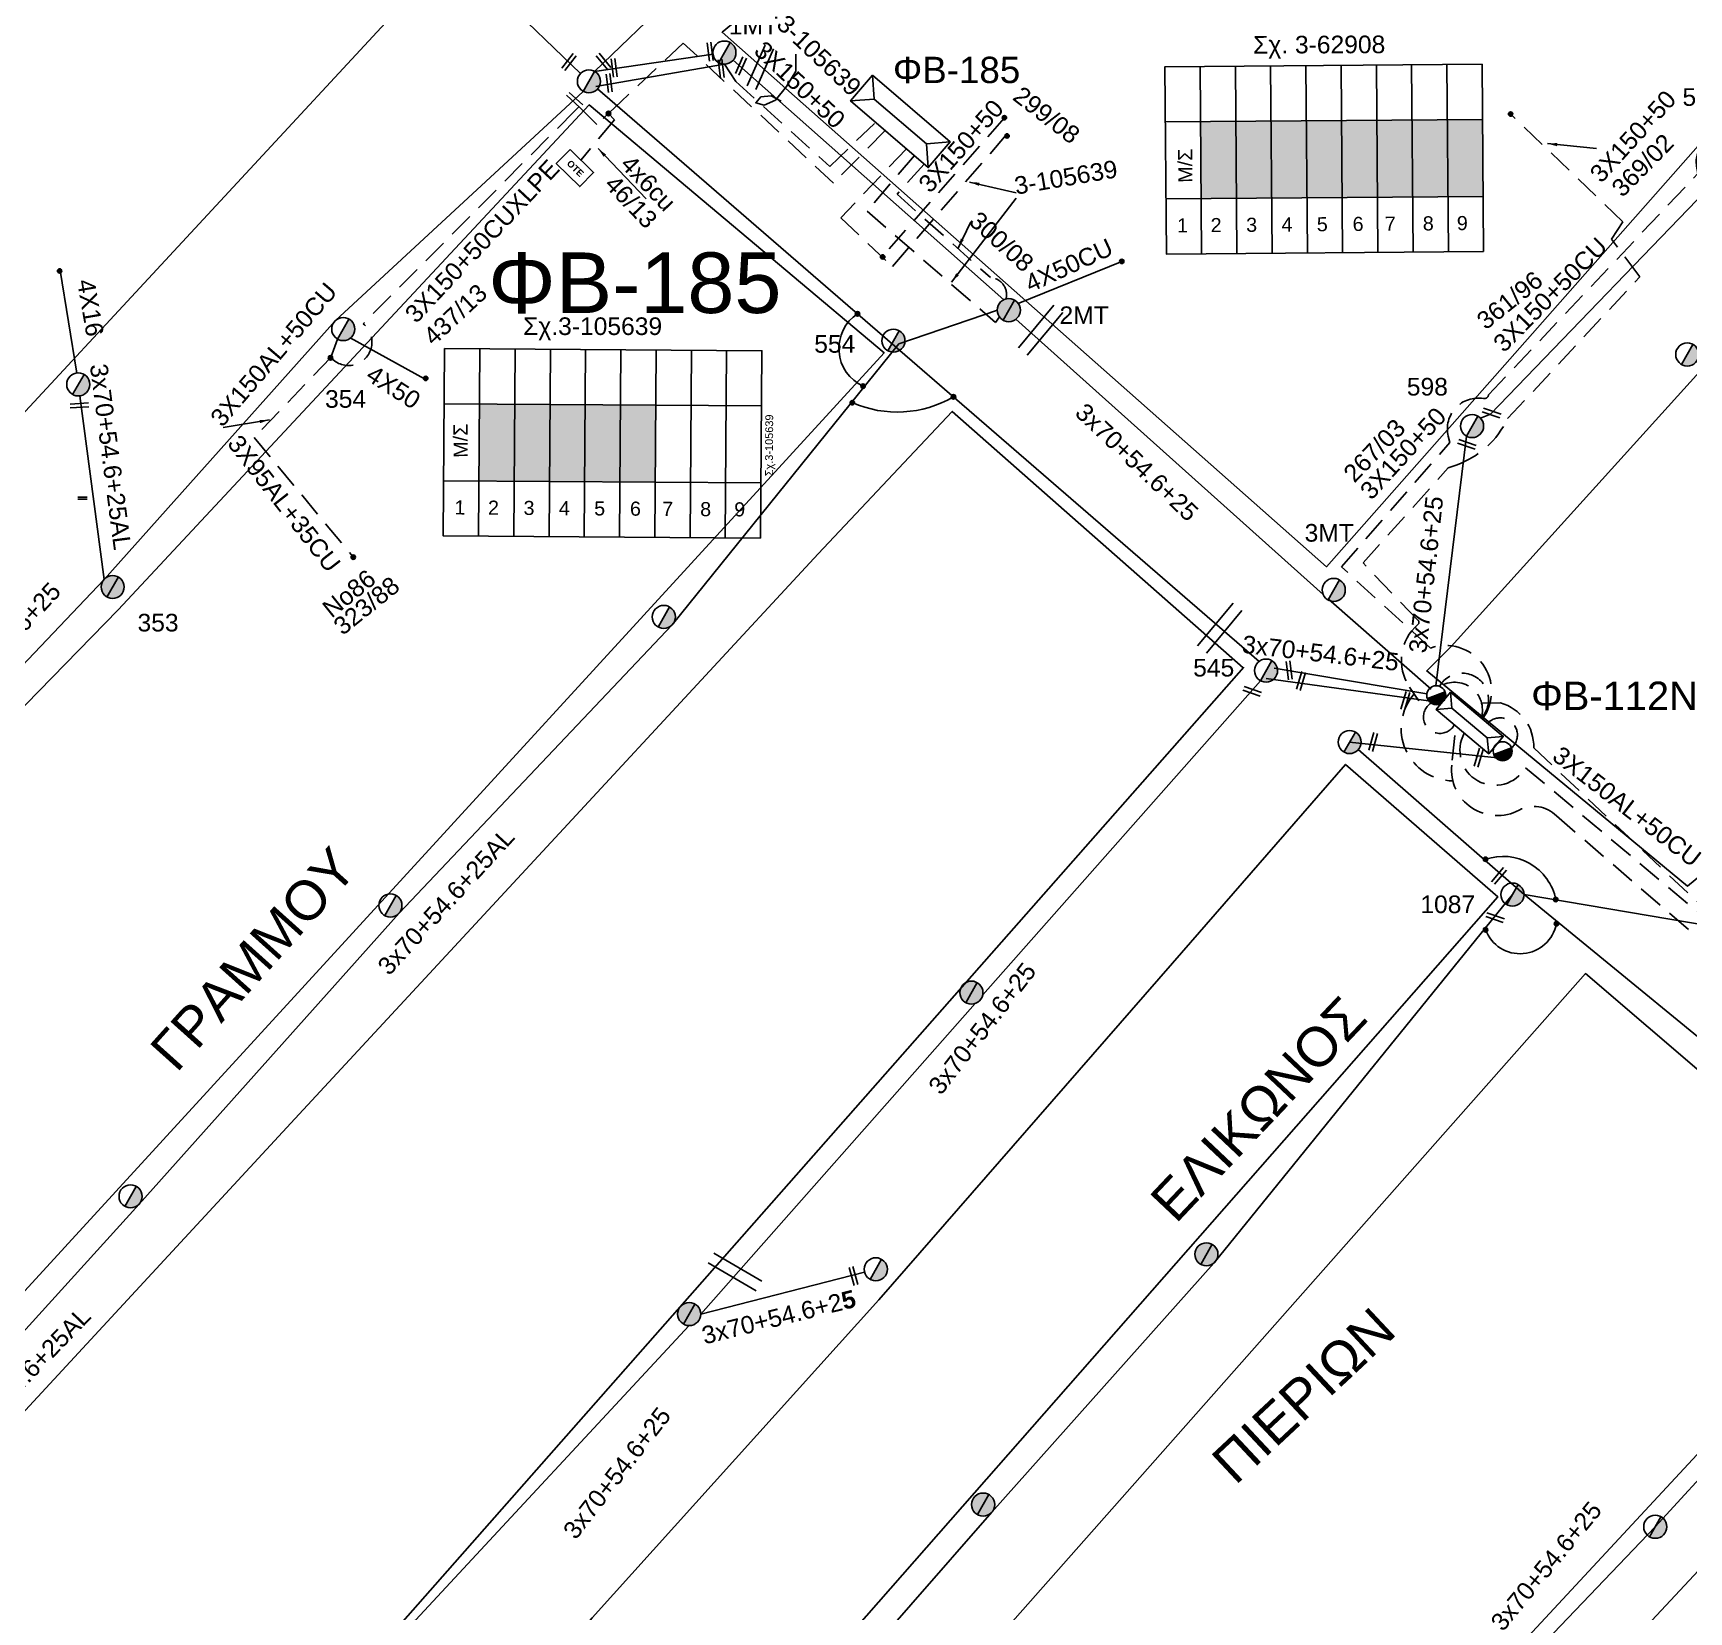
# Model space of a CAD drawing. Header units: millimetres. Extents: x -2449 to 2989, y 8 to 1056.
# Drawn here: x 783.8 to 952.9, y 613.8 to 775 of the extents above; entities that cross this region are included whole.
import ezdxf
from ezdxf.enums import TextEntityAlignment as Align

# ---------------------------------------------------------------- set-up
doc = ezdxf.new("R2010")
doc.units = ezdxf.units.MM
doc.linetypes.add('DASHED', pattern=[19.05, 12.7, -6.35])
for name, color, linetype in [('Pillar OTE', 7, 'Continuous'), ('Άγνωστα', 7, 'Continuous'), ('Ασφαλειοκιβώτια Χ.Τ 9 αναχωρήσεων', 7, 'Continuous'), ('Γυμνά εναέρια ΧΤ (3Φ)   4x50CU', 7, 'Continuous'), ('Εναέρια παροχή ΧΤ 4x16', 7, 'SYN_LINE'), ('Επιγραφές - Σχήματα', 7, 'Continuous'), ('Καλώδια ΧΤ   3x150+50CU', 7, 'DASHED'), ('Καλώδια ΧΤ   3x150AL+50CU', 7, 'DASHED'), ('Καλώδια ΧΤ   3x95+35 XLPE', 7, 'DASHED'), ('Καλώδια ΧΤ   4x50CU', 7, 'DASHED'), ('Μηχανική τομή', 7, 'Continuous'), ('Στύλος Ξύλινος', 7, 'Continuous'), ('Στύλος Ξύλινος @ 1', 7, 'Continuous'), ('Στύλος ΦΜ', 7, 'Continuous'), ('Στύλος ΦΜ @ 1', 7, 'Continuous'), ('Συνδέσεις', 7, 'Continuous'), ('Συνεστραμμένα ΧΤ   3x70+54.6+25 AL', 7, 'SYN_LINE'), ('Τομή', 7, 'Continuous'), ('Υποσταθμός εναέριος 2 στύλων', 7, 'Continuous'), ('Υποσταθμός πόλεως', 7, 'Continuous'), ('Υπόβαθρο ΔΕΗ', 7, 'Continuous'), ('Υπόγεια Καλώδια Δικτύου ΧΤ   .075', 7, 'DASHED'), ('Υπόγεια καλώδια Παροχών ΧΤ   4x6', 7, 'DASHED')]:
    doc.layers.add(name, color=color, linetype=linetype)
doc.styles.add('arial', font='arial.ttf')
doc.styles.get("Standard").update_dxf_attribs({"font": 'arial.ttf'})
doc.linetypes.add('SYN_LINE', pattern='A,0.5,-0.0001,["/\\/\\/\\/",Standard,S=0.1,R=0,X=0,Y=-0.05],-0.25', length=0.7501)
doc.dimstyles.new('ISO-25', dxfattribs={"dimtxt": 2.5, "dimasz": 2.5, "dimexe": 1.25, "dimexo": 0.625, "dimtad": 1, "dimtxsty": 'Standard', "dimcen": 2.5, "dimadec": 0, "dimazin": 0, "dimtfac": 1, "dimtmove": 0, "dimatfit": 3, "dimfxl": 1, "dimarcsym": 0})

# ---------------------------------------------------------------- blocks, each defined once
blk = doc.blocks.new('ΥΠΑΡΧΩΝ ΤΣΙΜΕΝΤΕΝΙΟΣ ΣΤΥΛΟΣ')
at = {"layer": 'Στύλος ΦΜ'}
blk.add_hatch(color=7, dxfattribs=at).paths.add_polyline_path([(-1.29, -2.28, 0.574793), (2.62, 0, 0.268822), (1.3, 2.27)])
at = {"layer": 'Στύλος ΦΜ', "color": 7}
blk.add_line((-1.29, -2.28), (1.3, 2.27), dxfattribs=at)
blk.add_circle((0, 0), 2.62, dxfattribs=at)
at = {"layer": 'Στύλος ΦΜ', "flags": 4}
for tag, p in [('ΑΡΙΘΜΟΣ', (-4.68, 8.05)), ('ΤΥΠΟΣ', (-4.91, 3.03))]:
    blk.add_attdef(tag, p, '', height=4, dxfattribs=at)
blk = doc.blocks.new('ΥΠΑΡΧΩΝ ΞΥΛΙΝΟΣ ΣΤΥΛΟΣ')
at = {"layer": 'Στύλος Ξύλινος'}
h = blk.add_hatch(color=7, dxfattribs=at)
h.paths.add_polyline_path([(-2.62, 0, 0.270008), (-1.29, -2.28), (1.3, 2.27, 0.576266)])
h.paths.add_polyline_path([(-1.29, -2.28, 0.574793), (2.62, 0, 0.268822), (1.3, 2.27)])
at = {"layer": 'Στύλος Ξύλινος', "color": 7}
blk.add_line((-1.29, -2.28), (1.3, 2.27), dxfattribs=at)
blk.add_circle((0, 0), 2.62, dxfattribs=at)
at = {"layer": 'Στύλος Ξύλινος', "flags": 4}
for tag, p in [('ΑΡΙΘΜΟΣ', (-4.91, 8.6)), ('ΤΥΠΟΣ', (-4.85, 3.39))]:
    blk.add_attdef(tag, p, '', height=4, dxfattribs=at)
blk = doc.blocks.new('ΥΠΟΣΤΑΘΜΟΣ ΠΟΛΕΩΣ')
at = {"layer": 'Υποσταθμός πόλεως', "linetype": 'Continuous', "ltscale": 40}
blk.add_lwpolyline([(-8.57, 2.82), (8.57, 2.82), (8.57, -2.82), (-8.57, -2.82)], close=True, dxfattribs=at)
for points in [[(-5.75, 0), (-8.57, 2.82)], [(5.75, 0), (8.57, 2.82)], [(-8.57, -2.82), (-5.75, 0)], [(-5.75, 0), (5.75, 0)], [(8.57, -2.82), (5.75, 0)]]:
    blk.add_lwpolyline(points, dxfattribs=at)
at = {"layer": 'Υποσταθμός πόλεως', "linetype": 'SYN_LINE', "ltscale": 40, "flags": 1}
for tag, p in [('ΜΕΤΑΣΧΗΜΑΤΙΣΜΟΣ', (10.6, 2.39)), ('ΙΣΧΥΣ', (10.58, -0.41)), ('ΑΡΙΘΜΟΣ', (10.7, -3.13))]:
    blk.add_attdef(tag, p, '', height=1.8, dxfattribs=at)
blk = doc.blocks.new('ΜΗΧΑΝΙΚΗ ΤΟΜΗ')
at = {"layer": 'Μηχανική τομή', "ltscale": 40}
for p, q in [((-1.89, 0.78), (1.89, 0.78)), ((1.89, 0), (-1.89, 0))]:
    blk.add_line(p, q, dxfattribs=at)
blk = doc.blocks.new('ΑΣΦΑΛΕΙΟΚΙΒΩΤΙΟ ΥΠΟΣΤΑΘΜΟΥ 9 ΑΝΑΧΩΡΗΣΕΩΝ')
at = {"layer": 'Ασφαλειοκιβώτια Χ.Τ 9 αναχωρήσεων', "ltscale": 40}
for p, q in [((-23.8, 40.36), (24.02, 40.36)), ((-9.72, 40.36), (-9.72, -40.64)), ((9.94, 40.36), (9.94, -40.64)), ((-23.8, 31.36), (24.02, 31.36)), ((-23.8, 22.36), (24.02, 22.36)), ((-23.8, 13.36), (24.02, 13.36)), ((-23.8, 4.36), (24.02, 4.36)), ((-23.8, -4.64), (24.02, -4.64)), ((-23.8, -13.64), (24.02, -13.64)), ((-23.8, -22.64), (24.02, -22.64)), ((-23.8, -31.64), (24.02, -31.64))]:
    blk.add_line(p, q, dxfattribs=at)
at = {"layer": 'Ασφαλειοκιβώτια Χ.Τ 9 αναχωρήσεων'}
blk.add_lwpolyline([(-23.8, -40.64), (24.02, -40.64), (24.02, 40.36), (-23.8, 40.36)], close=True, dxfattribs=at)
for s, p in [('1', (-18.29, 37.57)), ('2', (-18.29, 29)), ('3', (-18.29, 19.93)), ('4', (-18.29, 10.91)), ('5', (-18.29, 1.89)), ('6', (-18.29, -7.24)), ('7', (-18.29, -15.48)), ('8', (-18.29, -25.17)), ('9', (-18.29, -33.86))]:
    blk.add_text(s, height=3.6, rotation=270, dxfattribs=at).set_placement(p)
at = {"layer": 'Ασφαλειοκιβώτια Χ.Τ 9 αναχωρήσεων', "ltscale": 40}
for tag, height, p in [('ΟΝΟΜΑ', 5, (-0.16, 44.31)), ('ΚΕΙΜΕΝΟ 1', 2, (17.06, 35.59)), ('ΚΕΙΜΕΝΟ 2', 2, (17.06, 26.88)), ('ΚΕΙΜΕΝΟ 3', 2, (17.06, 17.69)), ('ΚΕΙΜΕΝΟ 4', 2, (17.06, 8.71)), ('ΚΕΙΜΕΝΟ 5', 2, (17.06, -0.13)), ('ΚΕΙΜΕΝΟ 6', 2, (17.06, -9.05)), ('ΚΕΙΜΕΝΟ 7', 2, (17.06, -18.13)), ('ΚΕΙΜΕΝΟ 8', 2, (17.06, -26.85)), ('ΚΕΙΜΕΝΟ 9', 2, (17.06, -35.99)), ('ΣΧ', 2, (-0.1, -42.64))]:
    blk.add_attdef(tag, text='', height=height, dxfattribs=at).set_placement(p, align=Align.MIDDLE_CENTER)
blk = doc.blocks.new('ΥΠΟΣΤΑΘΜΟΣ ΕΝΑΕΡΙΟΣ ΕΠΙ 2 ΣΤΥΛΩΝ')
at = {"layer": 'Υποσταθμός εναέριος 2 στύλων', "linetype": 'Continuous'}
for points in [[(-11.97, -2.11, 0.574793), (-8.45, -0.07, 0.268822), (-9.64, 1.98)], [(9.68, -2.15, 0.574793), (13.19, -0.1, 0.268822), (12.01, 1.95)]]:
    blk.add_hatch(color=256, dxfattribs=at).paths.add_polyline_path(points)
for p, q in [((-11.97, -2.11), (-9.64, 1.98)), ((9.68, -2.15), (12.01, 1.95))]:
    blk.add_line(p, q, dxfattribs=at)
for centre in [(-10.81, -0.07), (10.84, -0.1)]:
    blk.add_circle(centre, 2.36, dxfattribs=at)
at = {"layer": 'Υποσταθμός πόλεως', "linetype": 'Continuous', "ltscale": 40}
blk.add_lwpolyline([(-8.57, 2.82), (8.57, 2.82), (8.57, -2.82), (-8.57, -2.82)], close=True, dxfattribs=at)
for points in [[(-5.75, 0), (-8.57, 2.82)], [(-8.57, -2.82), (-5.75, 0)], [(-5.75, 0), (5.75, 0)], [(5.75, 0), (8.57, 2.82)], [(8.57, -2.82), (5.75, 0)]]:
    blk.add_lwpolyline(points, dxfattribs=at)
at = {"layer": 'Υποσταθμός εναέριος 2 στύλων', "ltscale": 40, "flags": 1}
for tag, p in [('ΜΕΤΑΣΧΗΜΑΤΙΣΜΟΣ', (14.09, 2.51)), ('ΙΣΧΥΣ', (14.07, -0.28)), ('ΑΡΙΘΜΟΣ', (14.19, -3))]:
    blk.add_attdef(tag, p, '', height=1.8, dxfattribs=at)
blk = doc.blocks.new('A$C662A06D7')
at = {"layer": 'Υποσταθμός εναέριος 2 στύλων', "xscale": 0.5, "yscale": 0.5, "zscale": 0.5}
blk.add_blockref('ΥΠΟΣΤΑΘΜΟΣ ΕΝΑΕΡΙΟΣ ΕΠΙ 2 ΣΤΥΛΩΝ', (6.58, 1.41), dxfattribs=at)
blk = doc.blocks.new('_ΣΥΝΔΕΣΗ')
at = {"layer": 'Συνδέσεις', "linetype": 'SYN_LINE', "ltscale": 40}
blk.add_hatch(color=256, dxfattribs=at).paths.add_polyline_path([(0.5, -0.01, 1), (-0.5, -0.01, 1)])
at = {"layer": 'Συνδέσεις'}
blk.add_circle((0, -0.01), 0.5, dxfattribs=at)
blk = doc.blocks.new('ΤΟΜΗ')
at = {"layer": 'Τομή', "ltscale": 40}
for p, q in [((-5.68, 0), (5.68, 0)), ((5.68, -2.33), (-5.68, -2.33))]:
    blk.add_line(p, q, dxfattribs=at)
blk = doc.blocks.new('PILLAR ΟΤΕ')
at = {"layer": 'Pillar OTE', "ltscale": 40}
blk.add_lwpolyline([(-3.31, 2.02), (3.39, 2.02), (3.39, -1.99), (-3.31, -1.99)], close=True, dxfattribs=at)
at = {"layer": 'Pillar OTE', "insert": (-1.81, 0.71), "char_height": 1.3575, "width": 109.961, "attachment_point": 1}
blk.add_mtext('{\\fArial|b1|i0|c161|p34;OTE}', dxfattribs=at)

msp = doc.modelspace()

# ---------------------------------------------------------------- hatches: boundary and pattern name
at = {"layer": 'Ασφαλειοκιβώτια Χ.Τ 9 αναχωρήσεων', "ltscale": 40}
for color, points in [(133, [(903.02, 765.99), (903.08, 758.13), (906.68, 758.16), (906.62, 766.02)]), (62, [(906.62, 766.02), (906.68, 758.16), (910.28, 758.18), (910.22, 766.05)]), (30, [(910.22, 766.05), (910.28, 758.18), (913.88, 758.21), (913.82, 766.08)]), (1, [(913.82, 766.08), (913.88, 758.21), (917.48, 758.24), (917.42, 766.11)]), (2, [(917.42, 766.11), (917.48, 758.24), (921.08, 758.27), (921.02, 766.13)]), (173, [(921.02, 766.13), (921.08, 758.27), (924.68, 758.3), (924.62, 766.16)]), (27, [(924.62, 766.16), (924.68, 758.3), (928.28, 758.33), (928.22, 766.19)]), (6, [(928.22, 766.19), (928.28, 758.33), (931.88, 758.36), (931.82, 766.22)]), (2, [(829.39, 737.16), (829.33, 729.3), (832.93, 729.28), (832.99, 737.14)]), (6, [(832.99, 737.14), (832.93, 729.28), (836.53, 729.25), (836.59, 737.11)]), (30, [(836.59, 737.11), (836.53, 729.25), (840.13, 729.23), (840.19, 737.09)]), (5, [(840.19, 737.09), (840.13, 729.23), (843.73, 729.2), (843.79, 737.07)]), (1, [(843.79, 737.07), (843.73, 729.2), (847.33, 729.18), (847.39, 737.04)])]:
    msp.add_hatch(color=color, dxfattribs=at).paths.add_polyline_path(points)

# ---------------------------------------------------------------- linework, layer by layer
at = {"layer": 'Άγνωστα', "color": 2, "linetype": 'DASHED', "ltscale": 0.2}
msp.add_line((882.07, 745.5), (882.48, 746.07), dxfattribs=at)
at = {"layer": 'Άγνωστα', "color": 7, "linetype": 'SYN_LINE', "ltscale": 15}
msp.add_lwpolyline([(841.25, 769.58), (854.4, 771.87)], dxfattribs=at)
at = {"layer": 'Άγνωστα', "color": 30, "linetype": 'DASHED', "ltscale": 0.2}
msp.add_lwpolyline([(854.4, 771.87), (855.56, 770.11), (865.16, 761.41), (869.84, 765.93)], dxfattribs=at)
at = {"layer": 'Άγνωστα', "color": 2, "linetype": 'SYN_LINE', "ltscale": 20}
for points in [[(882.94, 747.81), (855.29, 772.27)], [(909.01, 710.88), (841.45, 769.34)]]:
    msp.add_lwpolyline(points, dxfattribs=at)
at = {"layer": 'Άγνωστα', "color": 6, "linetype": 'DASHED', "ltscale": 0.2}
for points in [[(882.98, 766.34), (870.5, 752.19)], [(872.99, 763.23), (866.29, 756.19), (871.55, 751.19), (883.31, 764.78)]]:
    msp.add_lwpolyline(points, dxfattribs=at)
at = {"layer": 'Άγνωστα', "color": 2, "linetype": 'DASHED', "ltscale": 0.2}
msp.add_lwpolyline([(873.8, 762.53), (868.97, 756.86), (882.07, 745.5)], dxfattribs=at)
at = {"layer": 'Άγνωστα', "color": 62, "linetype": 'SYN_LINE', "ltscale": 20}
msp.add_lwpolyline([(884.17, 745.83), (915.56, 717.71)], dxfattribs=at)
at = {"layer": 'Άγνωστα', "color": 62, "linetype": 'SYN_LINE', "ltscale": 15}
msp.add_lwpolyline([(916.09, 717.23), (926.58, 708.06)], dxfattribs=at)
at = {"layer": 'Άγνωστα', "color": 30, "linetype": 'DASHED', "ltscale": 0.2}
msp.add_lwpolyline([(927.41, 708.33, -1.127757), (931.69, 705.11)], format="xyb", dxfattribs=at)
at = {"layer": 'Άγνωστα', "color": 62, "linetype": 'DASHED', "ltscale": 0.2}
msp.add_lwpolyline([(927.43, 708.29, -0.699216), (931.69, 705.11)], format="xyb", dxfattribs=at)
at = {"layer": 'Άγνωστα', "color": 1, "linetype": 'DASHED', "ltscale": 0.2}
msp.add_lwpolyline([(932.34, 704.56, -1.055085), (934.78, 702.04)], format="xyb", dxfattribs=at)
at = {"layer": 'Γυμνά εναέρια ΧΤ (3Φ)   4x50CU', "color": 1, "linetype": 'SYN_LINE', "ltscale": 15}
msp.add_lwpolyline([(884.41, 747.42), (894.98, 751.73)], dxfattribs=at)
at = {"layer": 'Εναέρια παροχή ΧΤ 4x16', "color": 85, "ltscale": 10}
msp.add_lwpolyline([(788.26, 740.33), (786.55, 750.8)], dxfattribs=at)
at = {"layer": 'Επιγραφές - Σχήματα', "linetype": 'Continuous', "ltscale": 0.2}
msp.add_lwpolyline([(861.69, 772.89), (861.69, 771.15), (860.73, 769.58), (859.6, 768.19), (858.47, 767.67), (857.59, 767.93), (858.12, 768.54), (859.16, 768.63), (860.21, 768.1)], dxfattribs=at)
at = {"layer": 'Επιγραφές - Σχήματα', "color": 1, "linetype": 'DASHED', "ltscale": 0.2}
msp.add_arc((881.47, 748.32), 1.75, 345.8821, 87.0505, dxfattribs=at)
at = {"layer": 'Επιγραφές - Σχήματα', "linetype": 'Continuous', "ltscale": 0.2}
for centre, radius, start, end in [((870.33, 742.84), 4.24, 123.1447, 245.3479), ((872.04, 747.7), 11.36, 246.2077, 300.3788), ((933.91, 685.46), 5.51, 11.5782, 108.7703), ((935.66, 684.8), 3.77, 200.502, 349.3685)]:
    msp.add_arc(centre, radius, start, end, dxfattribs=at)
at = {"layer": 'Επιγραφές - Σχήματα', "color": 151, "linetype": 'DASHED', "ltscale": 0.2}
msp.add_arc((927.47, 705.21), 1.68, 123.1561, 330.9402, dxfattribs=at)
at = {"layer": 'Καλώδια ΧΤ   3x150+50CU', "color": 5, "linetype": 'DASHED', "ltscale": 0.2}
msp.add_lwpolyline([(870.82, 765.09), (865.54, 759.72), (850.19, 774.02), (843.87, 768.06), (843.87, 768.06), (841.38, 765.72), (839.55, 767.53), (839.13, 767.11), (817.51, 745.36, -1.090338), (814.2, 741.91)], format="xyb", dxfattribs=at)
at = {"layer": 'Καλώδια ΧΤ   3x150+50CU', "color": 1, "linetype": 'DASHED', "ltscale": 0.2}
msp.add_lwpolyline([(874.8, 761.67), (872.03, 758.59), (881.56, 750.07)], dxfattribs=at)
at = {"layer": 'Καλώδια ΧΤ   3x150+50CU', "color": 27, "ltscale": 0.2}
msp.add_arc((928.85, 704.02), 5.34, 138.5543, 269.469, dxfattribs=at)
at = {"layer": 'Καλώδια ΧΤ   3x150AL+50CU', "color": 27, "linetype": 'SYN_LINE', "ltscale": 5}
msp.add_lwpolyline([(843.64, 769.26), (843.64, 769.26), (843.64, 769.26)], dxfattribs=at)
at = {"layer": 'Καλώδια ΧΤ   3x150AL+50CU', "color": 5, "linetype": 'DASHED', "ltscale": 0.2}
msp.add_lwpolyline([(814.89, 743.79), (814.2, 741.91), (806.37, 733.74)], dxfattribs=at)
at = {"layer": 'Καλώδια ΧΤ   3x150AL+50CU', "color": 62, "ltscale": 0.2}
msp.add_lwpolyline([(931.71, 706.62), (933.65, 706.64, -0.346233), (937.05, 702.05), (954.85, 685.3, 0.369758), (957.77, 685.16), (998.7, 719.15), (1010.45, 709.58)], format="xyb", dxfattribs=at)
at = {"layer": 'Καλώδια ΧΤ   3x150AL+50CU', "color": 27, "ltscale": 0.2}
msp.add_lwpolyline([(928.99, 703.31), (928.68, 700.3, 0.602274), (935.55, 695.7, -0.335701), (939.37, 695.11), (960.91, 676.57), (962.44, 677.75), (1011.75, 634.96), (1024.72, 649.42), (1024.07, 650.47, -0.927541), (1025.41, 651.44, 1.484398)], format="xyb", dxfattribs=at)
at = {"layer": 'Καλώδια ΧΤ   3x95+35 XLPE', "color": 5, "linetype": 'DASHED', "ltscale": 0.2}
msp.add_lwpolyline([(806.37, 733.74), (816.45, 721.59)], dxfattribs=at)
at = {"layer": 'Καλώδια ΧΤ   4x50CU', "color": 5, "linetype": 'SYN_LINE', "ltscale": 8}
msp.add_line((816.17, 743.91), (823.78, 739.72), dxfattribs=at)
at = {"layer": 'Συνεστραμμένα ΧΤ   3x70+54.6+25 AL', "color": 27, "ltscale": 20}
msp.add_line((841.14, 771.13), (872.06, 800.84), dxfattribs=at)
at = {"layer": 'Συνεστραμμένα ΧΤ   3x70+54.6+25 AL', "color": 30, "ltscale": 20}
for p, q in [((827.34, 782.8), (839.71, 770.92)), ((768.38, 626.52), (794.62, 655.47))]:
    msp.add_line(p, q, dxfattribs=at)
at = {"layer": 'Συνεστραμμένα ΧΤ   3x70+54.6+25 AL', "color": 30, "ltscale": 15}
msp.add_line((841.14, 771.13), (853.24, 772.88), dxfattribs=at)
at = {"layer": 'Συνεστραμμένα ΧΤ   3x70+54.6+25 AL', "color": 2, "ltscale": 10}
msp.add_line((872.21, 743.3), (882.27, 746.75), dxfattribs=at)
at = {"layer": 'Συνεστραμμένα ΧΤ   3x70+54.6+25 AL', "color": 2, "ltscale": 20}
for p, q in [((849.07, 714.61), (872.21, 743.3)), ((821.17, 685.17), (849.07, 714.61)), ((794.62, 655.47), (821.17, 685.17))]:
    msp.add_line(p, q, dxfattribs=at)
at = {"layer": 'Συνεστραμμένα ΧΤ   3x70+54.6+25 AL', "color": 85, "ltscale": 20}
msp.add_line((791.04, 719.26), (788.56, 738), dxfattribs=at)
at = {"layer": 'Συνεστραμμένα ΧΤ   3x70+54.6+25 AL', "color": 133, "linetype": 'SYN_LINE', "ltscale": 20}
msp.add_line((909.74, 709.13), (926.31, 706.86), dxfattribs=at)
at = {"layer": 'Συνεστραμμένα ΧΤ   3x70+54.6+25 AL', "color": 6, "linetype": 'SYN_LINE', "ltscale": 15}
msp.add_line((910.54, 710.2), (926.14, 707.58), dxfattribs=at)
at = {"layer": 'Συνεστραμμένα ΧΤ   3x70+54.6+25 AL', "color": 1, "ltscale": 20}
for p, q in [((949.46, 622.52), (976.37, 651.88)), ((934.66, 607.08), (949.46, 622.52))]:
    msp.add_line(p, q, dxfattribs=at)
at = {"layer": 'Συνεστραμμένα ΧΤ   3x70+54.6+25 AL', "color": 30, "linetype": 'SYN_LINE', "ltscale": 20}
for points in [[(931.62, 735.72), (932.62, 736.11), (957.38, 761.8), (974.68, 781.81)], [(927.06, 708.38), (930.17, 733.89)]]:
    msp.add_lwpolyline(points, dxfattribs=at)
at = {"layer": 'Συνεστραμμένα ΧΤ   3x70+54.6+25 AL', "color": 85, "linetype": 'SYN_LINE', "ltscale": 20}
msp.add_lwpolyline([(839.97, 769.08), (814.67, 745.68), (791.04, 719.26), (765.69, 692.6)], dxfattribs=at)
at = {"layer": 'Συνεστραμμένα ΧΤ   3x70+54.6+25 AL', "linetype": 'SYN_LINE', "ltscale": 5}
msp.add_lwpolyline([(843.17, 766.18), (843.17, 766.18), (843.17, 766.18)], dxfattribs=at)
at = {"layer": 'Συνεστραμμένα ΧΤ   3x70+54.6+25 AL', "color": 133, "linetype": 'SYN_LINE', "ltscale": 20}
for points in [[(909.13, 708.91), (880.78, 676.83)], [(879.99, 675.94), (851.98, 644.24)]]:
    msp.add_lwpolyline(points, dxfattribs=at)
at = {"layer": 'Συνεστραμμένα ΧΤ   3x70+54.6+25 AL', "color": 1, "linetype": 'SYN_LINE', "ltscale": 20}
for points in [[(918.25, 702.65), (933.33, 701.04)], [(992.87, 638.99), (976.95, 652.9), (962.99, 665.03), (936.06, 687.07), (919.13, 701.87)], [(934.88, 687.07), (904.38, 649.44), (881.7, 624.01), (856.9, 595.63), (829.3, 565.25)], [(936.06, 687.07), (957.38, 683.46)]]:
    msp.add_lwpolyline(points, dxfattribs=at)
at = {"layer": 'Συνεστραμμένα ΧΤ   3x70+54.6+25 AL', "color": 27, "linetype": 'SYN_LINE', "ltscale": 20}
for points in [[(851.98, 644.24), (868.72, 648.52)], [(850.8, 643.06), (822.84, 612.99), (795.3, 579.59), (771, 553.43)]]:
    msp.add_lwpolyline(points, dxfattribs=at)
at = {"layer": 'Υπόβαθρο ΔΕΗ'}
for points in [[(1105.54, 889.93), (1019.16, 812.28), (1007.95, 800.16), (928.62, 712.4), (926.12, 709.91), (952.77, 687.94), (1038.52, 758.56), (1003.09, 794.78)], [(949.93, 853.82), (993.11, 808.02), (915.87, 720.55), (854.16, 775.13), (949.93, 853.82)], [(753.14, 704.23), (824.54, 781.26), (777.43, 824.21)], [(733.07, 592.22), (870.71, 742.39), (840.59, 767.71), (792.48, 716.15), (702.1, 623.52), (733.07, 592.22)], [(907.43, 710.3), (770.78, 555.26), (738.63, 586.56), (756.69, 606.03), (780.05, 631.25), (810.13, 663.72), (839.26, 695.17), (863.97, 721.85), (877.67, 736.4), (907.36, 710.22)], [(831.14, 570.39), (816.06, 584.71), (819.02, 587.99), (840.89, 613.21), (870.18, 645.69), (900.16, 680.06), (917.84, 700.37), (933.39, 686.84), (831.14, 570.43)], [(865.6, 535.02), (974.11, 651.81), (942.34, 679), (839.36, 562.59), (865.6, 535.02)], [(871.43, 528.09), (895.74, 555.79), (932.86, 595.56), (963.41, 628.28), (979.96, 646.02), (1003.36, 626.33), (899.2, 501.58), (884.21, 516.45)]]:
    msp.add_lwpolyline(points, dxfattribs=at)
at = {"layer": 'Υπόγεια Καλώδια Δικτύου ΧΤ   .075', "color": 173, "linetype": 'DASHED', "ltscale": 0.2}
msp.add_lwpolyline([(931.81, 705, 0.739554), (926.5, 712.25), (917.41, 720.53), (928.47, 733.22), (928.32, 733.88, -0.540668), (931.92, 737.72, 0.421947), (932.43, 738.09), (953.82, 760.7), (953.68, 761.46, -0.573167), (956.93, 764.23, 0.412239), (957.29, 764.4), (972.39, 780.94, 0.387901), (972.39, 781.54, -0.848014), (975, 784.86, 0.328134), (976.03, 785), (985.57, 795.41), (986.06, 794.26, 0.647835), (990.54, 794.17)], format="xyb", dxfattribs=at)
at = {"layer": 'Υπόγεια Καλώδια Δικτύου ΧΤ   .075', "color": 27, "linetype": 'DASHED', "ltscale": 0.2}
msp.add_lwpolyline([(925.32, 706.85), (924.37, 708.26, -0.380922), (925.24, 714.67, 0.526764), (925.19, 715.11), (919.62, 720.93), (928.32, 730.64), (929.13, 730.93, 0.199623), (934.38, 735.67), (947.9, 750.16), (945, 753.98), (946.16, 755.77), (934.69, 766.76)], format="xyb", dxfattribs=at)
at = {"layer": 'Υπόγεια Καλώδια Δικτύου ΧΤ   .075', "color": 2, "linetype": 'DASHED', "ltscale": 0.2}
msp.add_lwpolyline([(936.2, 700.03), (960.95, 679.33)], dxfattribs=at)
msp.add_arc((933.09, 701.81), 3.58, 150.9766, 330.2585, dxfattribs=at)
at = {"layer": 'Υπόγεια καλώδια Παροχών ΧΤ   4x6', "color": 5, "linetype": 'DASHED', "ltscale": 0.2}
for points in [[(843.17, 766.18), (839.76, 762.09)], [(843.17, 766.18), (842.56, 766.83)]]:
    msp.add_lwpolyline(points, dxfattribs=at)

# ---------------------------------------------------------------- block references
at = {"layer": 'Pillar OTE', "xscale": 0.5, "yscale": 0.5, "zscale": 0.5, "rotation": 315.6599715745441}
msp.add_blockref('PILLAR ΟΤΕ', (839.11, 761.26), dxfattribs=at)
at = {"layer": 'Ασφαλειοκιβώτια Χ.Τ 9 αναχωρήσεων', "color": 1, "ltscale": 40, "xscale": 0.3999999999999982, "yscale": 0.3999999999999982, "zscale": 0.3999999999999982, "rotation": 90.46698550930022}
msp.add_blockref('ΑΣΦΑΛΕΙΟΚΙΒΩΤΙΟ ΥΠΟΣΤΑΘΜΟΥ 9 ΑΝΑΧΩΡΗΣΕΩΝ', (915.6, 762.12), dxfattribs=at)
at = {"layer": 'Ασφαλειοκιβώτια Χ.Τ 9 αναχωρήσεων', "color": 1, "ltscale": 40}
ref = msp.add_blockref('ΑΣΦΑΛΕΙΟΚΙΒΩΤΙΟ ΥΠΟΣΤΑΘΜΟΥ 9 ΑΝΑΧΩΡΗΣΕΩΝ', (841.9, 733.1), dxfattribs=dict(at, xscale=0.3999999999999984, yscale=0.3999999999999984, zscale=0.3999999999999984, rotation=89.60766664676464))
ref.add_attrib('ΣΧ', 'Σχ.3-105639', dxfattribs={"ltscale": 40, "height": 0.8, "rotation": 89.6077}).set_placement((858.96, 732.94), align=Align.MIDDLE_CENTER)
at = {"layer": 'Επιγραφές - Σχήματα', "linetype": 'Continuous', "ltscale": 10, "xscale": 0.8194642561330053, "yscale": 0.8194642561330053, "zscale": 0.8194642561330053, "rotation": 319.9933652736206}
msp.add_blockref('A$C662A06D7', (925.63, 707.18), dxfattribs=at)
at = {"layer": 'Μηχανική τομή'}
for p, xscale, yscale, zscale, rotation in [((838.38, 772.2), 0.4999999999999286, 0.4999999999999286, 0.4999999999999286, 232.2212049110207), ((841.9, 772), 0.4999999999999231, 0.4999999999999231, 0.4999999999999231, 309.6836721234195), ((852.74, 773.12), 0.4999999999999699, 0.4999999999999699, 0.4999999999999699, 277.2165459002886), ((857.65, 771.73), 1.199261561706794, 1.199261561706794, 1.199261561706794, 246.2527183298067), ((842.94, 771.47), 0.4999999999999699, 0.4999999999999699, 0.4999999999999699, 277.2165459002886), ((853.87, 771.38), 0.4999999999999699, 0.4999999999999699, 0.4999999999999699, 277.2165459002886), ((855.91, 771.76), 0.499999999999942, 0.499999999999942, 0.499999999999942, 246.2527183298067), ((842.44, 769.92), 0.4999999999999699, 0.4999999999999699, 0.4999999999999699, 277.2165459002886), ((838.97, 768.05), 0.4999999999998829, 0.4999999999998829, 0.4999999999998829, 317.8226764562111), ((788.51, 737.21), 0.4999999999999745, 0.4999999999999745, 0.4999999999999745, 183.6501547065689), ((932.82, 736.43), 0.4999999999999664, 0.4999999999999664, 0.4999999999999664, 161.0333520127776), ((930.29, 733.24), 0.4999999999999664, 0.4999999999999664, 0.4999999999999664, 161.0333520127776), ((912.27, 709.99), 0.4999999999999617, 0.4999999999999617, 0.4999999999999617, 97.60125153323878), ((913.46, 708.83), 0.4999999999999525, 0.4999999999999525, 0.4999999999999525, 73.41943339392115), ((908.36, 708), 0.4999999999999664, 0.4999999999999664, 0.4999999999999664, 161.0333520127776), ((924.11, 706.8), 0.4999999999999525, 0.4999999999999525, 0.4999999999999525, 73.41943339392115), ((920.84, 702.6), 0.4999999999999525, 0.4999999999999525, 0.4999999999999525, 73.41943339392115), ((931.6, 700.99), 0.4999999999999525, 0.4999999999999525, 0.4999999999999525, 73.41943339392115), ((933.35, 689.1), 0.4999999999999961, 0.4999999999999961, 0.4999999999999961, 229.9927961657469), ((933.17, 684.9), 0.4999999999999664, 0.4999999999999664, 0.4999999999999664, 161.0333520127776), ((867.76, 648.18), 0.499999999999971, 0.499999999999971, 0.499999999999971, 106.0396734267385)]:
    msp.add_blockref('ΜΗΧΑΝΙΚΗ ΤΟΜΗ', p, dxfattribs=dict(at, xscale=xscale, yscale=yscale, zscale=zscale, rotation=rotation))
at = {"layer": 'Μηχανική τομή', "xscale": 0.25, "yscale": 0.25, "zscale": 0.25}
msp.add_blockref('ΜΗΧΑΝΙΚΗ ΤΟΜΗ', (788.84, 727.46), dxfattribs=at)
at = {"layer": 'Στύλος Ξύλινος @ 1', "ltscale": 40}
ref = msp.add_blockref('ΥΠΑΡΧΩΝ ΞΥΛΙΝΟΣ ΣΤΥΛΟΣ', (883.44, 746.75), dxfattribs=dict(at, xscale=0.4499999999998181, yscale=0.4499999999998181, zscale=0.4499999999998181))
ref.add_attrib('ΤΥΠΟΣ', '2ΜΤ', (888.62, 745.33), dxfattribs={"layer": 'Στύλος Ξύλινος', "height": 1.8, "flags": 4})
ref = msp.add_blockref('ΥΠΑΡΧΩΝ ΞΥΛΙΝΟΣ ΣΤΥΛΟΣ', (791.92, 718.48), dxfattribs=dict(at, xscale=0.4499999999998181, yscale=0.4499999999998181, zscale=0.4499999999998181))
ref.add_attrib('ΤΥΠΟΣ', '353', (794.46, 713.94), dxfattribs={"layer": 'Στύλος Ξύλινος', "height": 1.8, "flags": 4})
at = {"layer": 'Στύλος Ξύλινος @ 1', "ltscale": 40, "xscale": 0.4499999999998181, "yscale": 0.4499999999998181, "zscale": 0.4499999999998181}
for p in [(879.62, 677.06), (903.62, 650.34), (850.8, 644.24), (880.82, 624.79)]:
    msp.add_blockref('ΥΠΑΡΧΩΝ ΞΥΛΙΝΟΣ ΣΤΥΛΟΣ', p, dxfattribs=at)
at = {"layer": 'Στύλος ΦΜ @ 1', "ltscale": 40}
ref = msp.add_blockref('ΥΠΑΡΧΩΝ ΤΣΙΜΕΝΤΕΝΙΟΣ ΣΤΥΛΟΣ', (854.4, 773.05), dxfattribs=dict(at, xscale=0.4499999999998181, yscale=0.4499999999998181, zscale=0.4499999999998181))
ref.add_attrib('ΤΥΠΟΣ', '1ΜΤ', (854.84, 774.9), dxfattribs={"layer": 'Στύλος ΦΜ', "height": 1.8, "flags": 4})
at = {"layer": 'Στύλος ΦΜ @ 1', "ltscale": 40, "xscale": 0.4499999999998181, "yscale": 0.4499999999998181, "zscale": 0.4499999999998181}
for p in [(840.56, 770.11), (952.73, 742.22), (788.41, 739.17), (848.21, 715.42), (918.25, 702.65), (820.29, 685.96), (793.75, 656.26), (869.86, 648.81), (949.46, 622.52)]:
    msp.add_blockref('ΥΠΑΡΧΩΝ ΤΣΙΜΕΝΤΕΝΙΟΣ ΣΤΥΛΟΣ', p, dxfattribs=at)
at = {"layer": 'Στύλος ΦΜ @ 1', "ltscale": 40}
ref = msp.add_blockref('ΥΠΑΡΧΩΝ ΤΣΙΜΕΝΤΕΝΙΟΣ ΣΤΥΛΟΣ', (956.53, 762.62), dxfattribs=dict(at, xscale=0.4499999999998181, yscale=0.4499999999998181, zscale=0.4499999999998181))
ref.add_attrib('ΑΡΙΘΜΟΣ', '599', (952.24, 767.61), dxfattribs={"layer": 'Στύλος ΦΜ', "height": 1.8, "flags": 4})
ref = msp.add_blockref('ΥΠΑΡΧΩΝ ΤΣΙΜΕΝΤΕΝΙΟΣ ΣΤΥΛΟΣ', (815.47, 744.82), dxfattribs=dict(at, xscale=0.4499999999998181, yscale=0.4499999999998181, zscale=0.4499999999998181))
ref.add_attrib('ΑΡΙΘΜΟΣ', '354', (813.61, 736.78), dxfattribs={"layer": 'Στύλος ΦΜ', "height": 1.8, "flags": 4})
ref = msp.add_blockref('ΥΠΑΡΧΩΝ ΤΣΙΜΕΝΤΕΝΙΟΣ ΣΤΥΛΟΣ', (871.66, 743.63), dxfattribs=dict(at, xscale=0.4499999999998181, yscale=0.4499999999998181, zscale=0.4499999999998181))
ref.add_attrib('ΤΥΠΟΣ', '554', (863.57, 742.4), dxfattribs={"layer": 'Στύλος ΦΜ', "height": 1.8, "flags": 4})
ref = msp.add_blockref('ΥΠΑΡΧΩΝ ΤΣΙΜΕΝΤΕΝΙΟΣ ΣΤΥΛΟΣ', (930.75, 734.91), dxfattribs=dict(at, xscale=0.4499999999998181, yscale=0.4499999999998181, zscale=0.4499999999998181))
ref.add_attrib('ΑΡΙΘΜΟΣ', '598', (924.09, 738.03), dxfattribs={"layer": 'Στύλος ΦΜ', "height": 1.8, "flags": 4})
ref = msp.add_blockref('ΥΠΑΡΧΩΝ ΤΣΙΜΕΝΤΕΝΙΟΣ ΣΤΥΛΟΣ', (916.63, 718.18), dxfattribs=dict(at, xscale=0.4499999999998181, yscale=0.4499999999998181, zscale=0.4499999999998181))
ref.add_attrib('ΤΥΠΟΣ', '3ΜΤ', (913.65, 723.11), dxfattribs={"layer": 'Στύλος ΦΜ', "height": 1.8, "flags": 4})
ref = msp.add_blockref('ΥΠΑΡΧΩΝ ΤΣΙΜΕΝΤΕΝΙΟΣ ΣΤΥΛΟΣ', (909.71, 709.94), dxfattribs=dict(at, xscale=0.4499999999998181, yscale=0.4499999999998181, zscale=0.4499999999998181))
ref.add_attrib('ΑΡΙΘΜΟΣ', '545', (902.27, 709.34), dxfattribs={"layer": 'Στύλος ΦΜ', "height": 1.8, "flags": 4})
ref = msp.add_blockref('ΥΠΑΡΧΩΝ ΤΣΙΜΕΝΤΕΝΙΟΣ ΣΤΥΛΟΣ', (934.88, 687.07), dxfattribs=dict(at, xscale=0.4499999999998181, yscale=0.4499999999998181, zscale=0.4499999999998181))
ref.add_attrib('ΤΥΠΟΣ', '1087', (925.47, 685.18), dxfattribs={"layer": 'Στύλος ΦΜ', "height": 1.8, "flags": 4})
at = {"layer": 'Συνδέσεις', "xscale": 0.4500000000000455, "yscale": 0.4500000000000455, "zscale": 0.4500000000000455}
for p in [(842.56, 766.83), (882.99, 766.4), (934.69, 766.77), (883.26, 764.54), (786.5, 750.76), (870.56, 752.19), (894.98, 751.73), (867.99, 746.38), (814.17, 741.88), (823.89, 739.78), (868.56, 738.99), (867.46, 737.3), (877.79, 737.9), (816.49, 721.53), (932.13, 690.68), (939.3, 686.57), (932.13, 683.48), (939.37, 684.11)]:
    msp.add_blockref('_ΣΥΝΔΕΣΗ', p, dxfattribs=at)
at = {"layer": 'Τομή'}
for p, xscale, yscale, zscale, rotation in [((886.24, 745.07), 0.5000000000000672, 0.5000000000000672, 0.5000000000000672, 50.34547329680874), ((904.53, 714.65), 0.5000000000000673, 0.5000000000000673, 0.5000000000000673, 50.34547329680873), ((855.77, 649.04), 0.5000000000000104, 0.5000000000000104, 0.5000000000000104, 329.8092826420231)]:
    msp.add_blockref('ΤΟΜΗ', p, dxfattribs=dict(at, xscale=xscale, yscale=yscale, zscale=zscale, rotation=rotation))
at = {"layer": 'Υποσταθμός πόλεως', "xscale": 0.6102159270698091, "yscale": 0.6102159270698091, "zscale": 0.6102159270698091, "rotation": 319.3698872925193}
msp.add_blockref('ΥΠΟΣΤΑΘΜΟΣ ΠΟΛΕΩΣ', (872.37, 766.02), dxfattribs=at)

# ---------------------------------------------------------------- texts
at = {"layer": 'Άγνωστα', "linetype": 'SYN_LINE', "ltscale": 20, "char_height": 1.8, "width": 69.1904, "attachment_point": 1, "style": 'arial'}
for s, insert, rotation in [('3X150+50', (858.53, 774.38), 316.5785), ('3X150+50', (874.06, 759.79), 48.5285), ('3X150+50', (942.62, 760.85), 47.5871), ('3x70+54.6+25', (891.32, 737.42), 316.4682), ('3X150+50', (919.15, 728.48), 47.5871), ('3X95AL+35CU', (804.97, 734.2), 307.9651)]:
    msp.add_mtext(s, dxfattribs=dict(at, insert=insert, rotation=rotation))
at = {"layer": 'Γυμνά εναέρια ΧΤ (3Φ)   4x50CU', "ltscale": 40, "insert": (884.89, 750.16), "char_height": 1.8, "width": 69.1904, "attachment_point": 1, "rotation": 24.7997, "style": 'arial'}
msp.add_mtext('4X50CU', dxfattribs=at)
at = {"layer": 'Εναέρια παροχή ΧΤ 4x16', "ltscale": 40, "char_height": 1.8, "width": 69.1904, "attachment_point": 1, "style": 'arial'}
for s, insert, rotation in [('4x6cu', (844.96, 762.77), 313.7737), ('46/13', (843.35, 760.72), 313.7737), ('4X16', (790.05, 750.04), 279.7006), ('4X50', (818.63, 741.24), 327.1593)]:
    msp.add_mtext(s, dxfattribs=dict(at, insert=insert, rotation=rotation))
at = {"layer": 'Επιγραφές - Σχήματα', "linetype": 'SYN_LINE', "ltscale": 20, "attachment_point": 1, "style": 'arial'}
for s, insert, char_height, width, rotation in [('3-105639', (860.83, 777.07), 1.8, 69.1904, 316.5785), ('Σχ. 3-62908', (908.39, 774.75), 1.8, 69.1904, 0.1561), ('\\pt1.8;299/08', (884.82, 769.74), 1.8, 69.1904, 322.3027), ('369/02', (944.83, 759.44), 1.8, 69.1904, 45.402), ('\\A1;M/Σ', (900.75, 759.75), 1.44, 55.3523, 90.3448), ('3-105639', (883.88, 760.31), 1.8, 69.1904, 9.7137), ('300/08', (880.45, 756.99), 1.8, 69.1904, 317.9758), ('437/13', (823.47, 744.36), 1.8, 69.1904, 42.8432), ('361/96', (931.03, 746.06), 1.8, 69.1904, 38.821), ('\\A1;M/Σ', (826.74, 731.67), 1.44, 55.3523, 90.3448), ('267/03', (917.45, 730.29), 1.8, 69.1904, 45.9447), ('Nο86', (813.15, 716.64), 1.8, 69.1904, 38.821), ('323/88', (814.28, 714.87), 1.8, 69.1904, 38.821)]:
    msp.add_mtext(s, dxfattribs=dict(at, insert=insert, char_height=char_height, width=width, rotation=rotation))
at = {"layer": 'Επιγραφές - Σχήματα', "attachment_point": 1}
for s, insert, char_height, width in [('ΦΒ-185', (871.61, 772.62), 2.685, 39.6764), ('ΦΒ-185', (830.27, 752.64), 6.186, 91.4114), ('ΦΒ-112N', (936.78, 708.82), 2.91, 33.4488)]:
    msp.add_mtext(s, dxfattribs=dict(at, insert=insert, char_height=char_height, width=width))
at = {"layer": 'Επιγραφές - Σχήματα', "linetype": 'Continuous', "insert": (833.84, 746.01), "char_height": 1.8, "width": 20.282, "attachment_point": 1}
msp.add_mtext('Σχ.3-105639', dxfattribs=at)
at = {"layer": 'Επιγραφές - Σχήματα', "char_height": 4, "width": 157.7424, "attachment_point": 1}
for s, insert, rotation in [('\\pt128;ΓΡΑΜΜΟΥ', (795.47, 671.46), 48.0816), ('\\pt128;ΕΛΙΚΩΝΟΣ', (897.59, 656.13), 46.6023), ('\\pt128;ΠΙΕΡΙΩΝ', (903.84, 629.6), 43.1058)]:
    msp.add_mtext(s, dxfattribs=dict(at, insert=insert, rotation=rotation))
at = {"layer": 'Καλώδια ΧΤ   3x150+50CU', "ltscale": 40, "insert": (932.74, 743.6), "char_height": 1.8, "width": 69.1904, "attachment_point": 1, "rotation": 45.1293, "style": 'arial'}
msp.add_mtext('3X150+50CU', dxfattribs=at)
at = {"layer": 'Καλώδια ΧΤ   3x150AL+50CU', "ltscale": 40, "char_height": 1.8, "width": 69.1904, "attachment_point": 1, "style": 'arial'}
for s, insert, rotation in [('3X150+50CUXLPE', (821.61, 746.54), 46.8806), ('3X150AL+50CU', (801.75, 735.88), 49.4671), ('3X150AL+50CU', (939.91, 702.36), 322.3027)]:
    msp.add_mtext(s, dxfattribs=dict(at, insert=insert, rotation=rotation))
at = {"layer": 'Συνεστραμμένα ΧΤ   3x70+54.6+25 AL', "style": 'arial'}
for rotation, p in [(277.4184, (789.59, 741.15)), (47.4905, (820.15, 678.71)), (46.045, (776.53, 630.09))]:
    msp.add_text('3x70+54.6+25AL', height=1.8, rotation=rotation, dxfattribs=at).set_placement(p)
at = {"layer": 'Συνεστραμμένα ΧΤ   3x70+54.6+25 AL', "linetype": 'SYN_LINE', "ltscale": 20, "char_height": 1.8, "width": 69.1904, "attachment_point": 1, "style": 'arial'}
for s, insert, rotation in [('3x70+54.6+25', (924.28, 711.86), 83.7651), ('3x70+54.6+25', (774.53, 707.34), 47.2148), ('3x70+54.6+25', (907.4, 713.56), 353.3311), ('3x70+54.6+25', (875.09, 667.6), 52.2982), ('3x70+54.6+2{\\fArial|b1|i0|c161|p34;5}', (851.93, 642.88), 13.9289), ('3x70+54.6+25', (837.79, 622.21), 52.2982), ('3x70+54.6+25', (932.51, 612.88), 50.5196)]:
    msp.add_mtext(s, dxfattribs=dict(at, insert=insert, rotation=rotation))

# ---------------------------------------------------------------- leaders
at = {"layer": 'Επιγραφές - Σχήματα', "ltscale": 40}
for points in [[(841.49, 763.25), (846.41, 758.1)], [(938.44, 763.75), (943.45, 763.26)], [(879.44, 759.83), (884.19, 758.74)], [(877.59, 749.61), (884.19, 758.17)], [(878.26, 753.08), (879.55, 755.77)], [(807.94, 735.54), (803.19, 734.76)]]:
    msp.add_leader(points, dimstyle='ISO-25', override={"dimasz": 1, "dimtad": 0}, dxfattribs=at)

doc.saveas('drawing.dxf')
